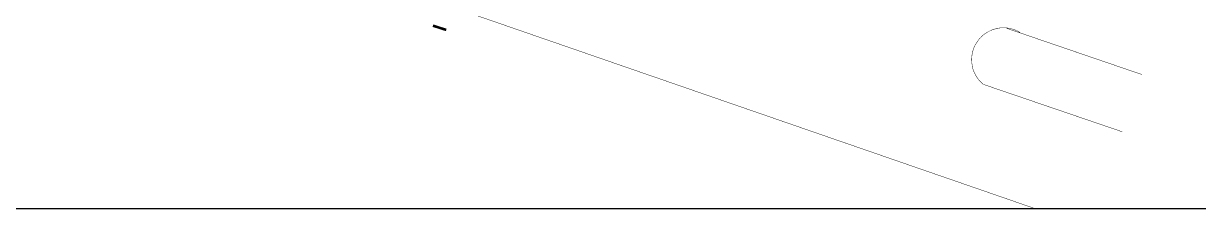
# Model space of a CAD drawing. Header units: millimetres. Extents: x 7 to 427, y 16 to 313.
# Drawn here: x 123.4 to 239.7, y 125.9 to 144.2 of the extents above; entities that cross this region are included whole.
import ezdxf

# ---------------------------------------------------------------- set-up
doc = ezdxf.new("R2010")
doc.units = ezdxf.units.MM
doc.layers.add('P', color=7, linetype='Continuous')

msp = doc.modelspace()

# ---------------------------------------------------------------- linework, layer by layer
at = {"layer": 'P'}
for points, const_width in [([(73.995, 177.553), (223.344, 125.942)], 0.042), ([(165.223, 143.563), (163.901, 143.986)], 0.254), ([(221.985, 143.316), (221.844, 143.404), (221.58, 143.528), (221.298, 143.633), (221.015, 143.704), (220.715, 143.757), (220.433, 143.775), (220.133, 143.775), (219.851, 143.739), (219.569, 143.669), (219.287, 143.598), (219.022, 143.475), (218.775, 143.351), (218.528, 143.193), (218.281, 142.998), (218.07, 142.804), (217.876, 142.558), (217.787, 142.434), (217.699, 142.311), (217.54, 142.046), (217.417, 141.781), (217.329, 141.499), (217.258, 141.217), (217.223, 140.917), (217.205, 140.635), (217.223, 140.353), (217.258, 140.053), (217.311, 139.771), (217.399, 139.506), (217.523, 139.241), (217.664, 138.977), (217.823, 138.73), (218.017, 138.501), (218.228, 138.289), (218.352, 138.183)], 0.042), ([(220.68, 143.722), (234.05, 139.153)], 0.042), ([(218.352, 138.183), (232.11, 133.491)], 0.042)]:
    msp.add_lwpolyline(points, dxfattribs=dict(at, const_width=const_width))
msp.add_lwpolyline([(41.222, 125.906), (317.235, 125.906)], dxfattribs=at)

doc.saveas('drawing.dxf')
